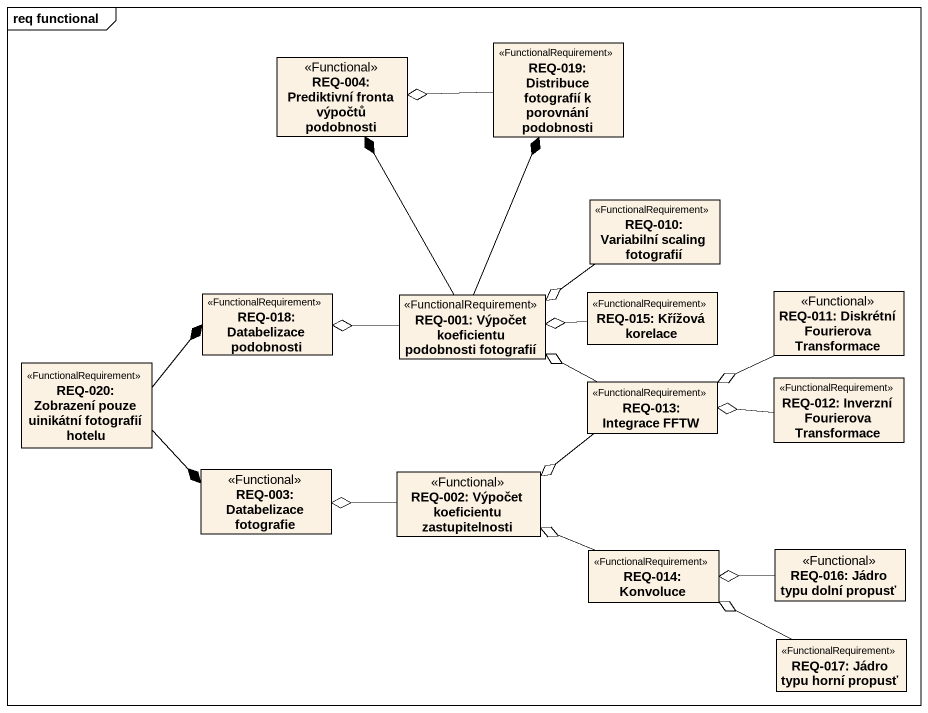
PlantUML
@startuml
mainframe req functional
hide circle
hide empty members
class "REQ-019: Distribuce fotografií k porovnání podobnosti" as REQ_019_Distribuce <<FunctionalRequirement>>
class "REQ-004: Prediktivní fronta výpočtů podobnosti" as REQ_004_Prediktivní_fronta <<Functional>>
class "REQ-010: Variabilní scaling fotografií" as REQ_010_Variabilní_scaling <<FunctionalRequirement>>
class "REQ-018: Databelizace podobnosti" as REQ_018_Databelizace <<FunctionalRequirement>>
class "REQ-001: Výpočet koeficientu podobnosti fotografií" as REQ_001_Výpočet_koeficientu <<FunctionalRequirement>>
class "REQ-015: Křížová korelace" as REQ_015_Křížová_korelace <<FunctionalRequirement>>
class "REQ-011: Diskrétní Fourierova Transformace" as REQ_011_Diskrétní <<Functional>>
class "REQ-020: Zobrazení pouze uinikátní fotografií hotelu" as REQ_020_Zobrazení_pouze <<FunctionalRequirement>>
class "REQ-013: Integrace FFTW" as REQ_013_Integrace_FFTW <<FunctionalRequirement>>
class "REQ-012: Inverzní Fourierova Transformace" as REQ_012_Inverzní_Fourierova <<FunctionalRequirement>>
class "REQ-003: Databelizace fotografie" as REQ_003_Databelizace <<Functional>>
class "REQ-002: Výpočet koeficientu zastupitelnosti" as REQ_002_Výpočet_koeficientu <<Functional>>
class "REQ-014: Konvoluce" as REQ_014_Konvoluce <<FunctionalRequirement>>
class "REQ-016: Jádro typu dolní propusť" as REQ_016_Jádro_typu_dolní <<Functional>>
class "REQ-017: Jádro typu horní propusť" as REQ_017_Jádro_typu_horní <<FunctionalRequirement>>
REQ_019_Distribuce -left-o REQ_004_Prediktivní_fronta
REQ_010_Variabilní_scaling -left-o REQ_001_Výpočet_koeficientu
REQ_001_Výpočet_koeficientu -up-* REQ_019_Distribuce
REQ_001_Výpočet_koeficientu -up-* REQ_004_Prediktivní_fronta
REQ_001_Výpočet_koeficientu -left-o REQ_018_Databelizace
REQ_015_Křížová_korelace -left-o REQ_001_Výpočet_koeficientu
REQ_011_Diskrétní -left-o REQ_013_Integrace_FFTW
REQ_020_Zobrazení_pouze -right-* REQ_018_Databelizace
REQ_020_Zobrazení_pouze -right-* REQ_003_Databelizace
REQ_013_Integrace_FFTW -left-o REQ_001_Výpočet_koeficientu
REQ_013_Integrace_FFTW -left-o REQ_002_Výpočet_koeficientu
REQ_012_Inverzní_Fourierova -left-o REQ_013_Integrace_FFTW
REQ_002_Výpočet_koeficientu -left-o REQ_003_Databelizace
REQ_014_Konvoluce -left-o REQ_002_Výpočet_koeficientu
REQ_016_Jádro_typu_dolní -left-o REQ_014_Konvoluce
REQ_017_Jádro_typu_horní -left-o REQ_014_Konvoluce
@enduml
